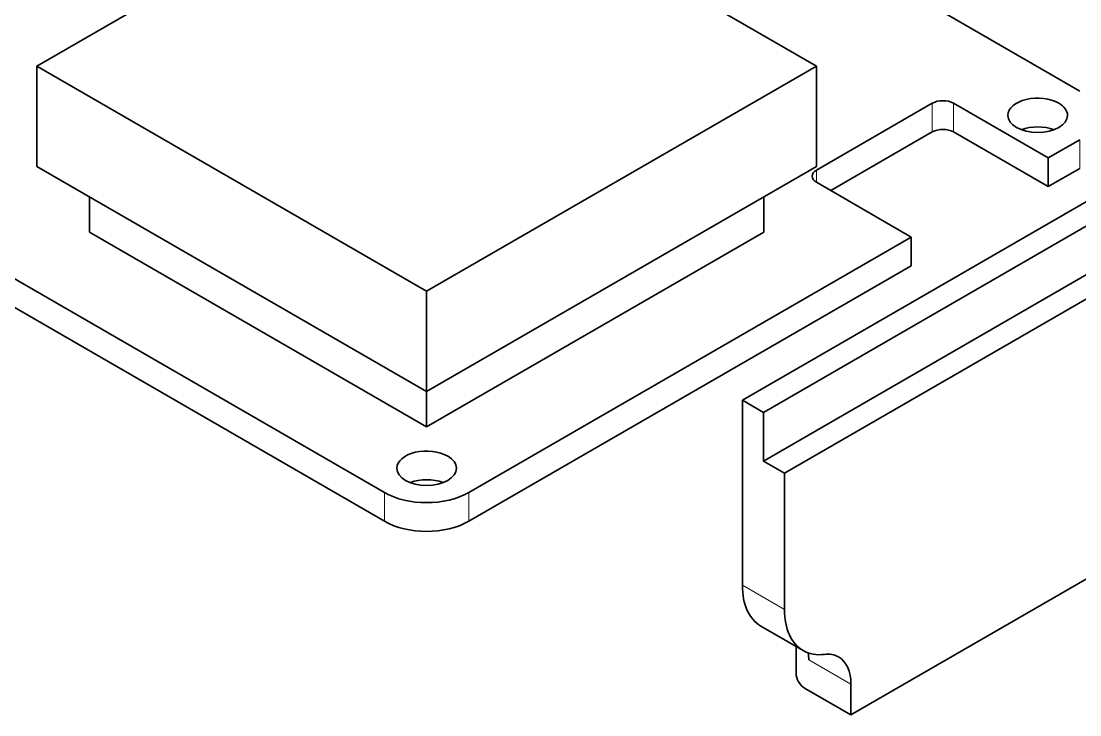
# Model space of a CAD drawing. Extents: x 468 to 804, y 295 to 621.
# Drawn here: x 719.41 to 754.93, y 518.09 to 541.36 of the extents above; entities that cross this region are included whole.
import ezdxf

# ---------------------------------------------------------------- set-up
doc = ezdxf.new("R2010")
doc.units = 0

msp = doc.modelspace()

# ---------------------------------------------------------------- linework, layer by layer
at = {"color": 7, "lineweight": 35}
for p, q in [((734.426, 550.86), (754.932, 539.021)), ((731.597, 525.549), (711.091, 537.388)), ((731.597, 524.585), (711.091, 536.424))]:
    msp.add_line(p, q, dxfattribs=at)
at = {"color": 7, "lineweight": 35, "ltscale": 0.377629}
for p, q in [((719.93, 539.854), (733.011, 547.406)), ((746.093, 539.854), (733.011, 547.406)), ((719.93, 536.49), (733.011, 528.937)), ((746.093, 536.49), (733.011, 528.937))]:
    msp.add_line(p, q, dxfattribs=at)
at = {"color": 7, "lineweight": 35, "ltscale": 0.37763}
for p in [(719.93, 539.854), (746.093, 539.854)]:
    msp.add_line(p, (733.011, 532.301), dxfattribs=at)
at = {"color": 7, "lineweight": 35, "ltscale": 0.0841}
for p, q in [((719.93, 536.49), (719.93, 539.854)), ((746.093, 536.49), (746.093, 539.854))]:
    msp.add_line(p, q, dxfattribs=at)
at = {"color": 7, "lineweight": 35, "ltscale": 0.112268}
msp.add_line((746.093, 536.367), (749.982, 538.613), dxfattribs=at)
at = {"color": 7, "lineweight": 13, "ltscale": 0.024088}
for p, q in [((749.982, 538.613), (749.982, 537.649)), ((750.689, 538.613), (750.689, 537.649)), ((754.932, 536.424), (754.932, 537.388))]:
    msp.add_line(p, q, dxfattribs=at)
at = {"color": 7, "lineweight": 35, "ltscale": 0.091856}
msp.add_line((753.871, 536.775), (750.689, 538.613), dxfattribs=at)
at = {"color": 7, "lineweight": 35, "ltscale": 0.45928}
msp.add_line((759.518, 537.831), (743.608, 528.645), dxfattribs=at)
at = {"color": 7, "lineweight": 35, "ltscale": 0.098387}
msp.add_line((746.574, 535.681), (749.982, 537.649), dxfattribs=at)
at = {"color": 7, "lineweight": 35, "ltscale": 0.091855}
for p, q in [((753.871, 535.812), (750.689, 537.649)), ((746.093, 535.959), (749.275, 534.122))]:
    msp.add_line(p, q, dxfattribs=at)
at = {"color": 7, "lineweight": 35, "ltscale": 0.459278}
for p, q in [((760.225, 537.422), (744.315, 528.237)), ((760.225, 535.789), (744.315, 526.604))]:
    msp.add_line(p, q, dxfattribs=at)
at = {"color": 7, "lineweight": 35, "ltscale": 0.030619}
for p, q in [((754.932, 537.388), (753.871, 536.775)), ((754.932, 536.424), (753.871, 535.812))]:
    msp.add_line(p, q, dxfattribs=at)
at = {"color": 7, "lineweight": 35, "ltscale": 0.024086}
msp.add_line((753.871, 536.775), (753.871, 535.812), dxfattribs=at)
at = {"color": 7, "lineweight": 13, "ltscale": 0.010207}
msp.add_line((746.093, 536.367), (746.093, 535.959), dxfattribs=at)
at = {"color": 7, "lineweight": 35, "ltscale": 0.029597}
for p, q in [((721.698, 534.285), (721.698, 535.469)), ((744.325, 534.285), (744.325, 535.469))]:
    msp.add_line(p, q, dxfattribs=at)
at = {"color": 7, "lineweight": 35, "ltscale": 0.459279}
msp.add_line((760.932, 535.381), (745.022, 526.196), dxfattribs=at)
at = {"color": 7, "lineweight": 35, "ltscale": 0.326599}
for p in [(721.698, 534.285), (744.325, 534.285)]:
    msp.add_line(p, (733.011, 527.753), dxfattribs=at)
at = {"color": 7, "lineweight": 35, "ltscale": 0.428661}
msp.add_line((749.275, 534.122), (734.426, 525.549), dxfattribs=at)
at = {"color": 7, "lineweight": 35, "ltscale": 0.024088}
msp.add_line((749.275, 534.122), (749.275, 533.158), dxfattribs=at)
at = {"color": 7, "lineweight": 35, "ltscale": 0.42866}
msp.add_line((749.275, 533.158), (734.426, 524.585), dxfattribs=at)
at = {"color": 7, "lineweight": 35, "ltscale": 0.084099}
msp.add_line((733.011, 528.937), (733.011, 532.301), dxfattribs=at)
at = {"color": 7, "lineweight": 35, "ltscale": 0.029599}
msp.add_line((733.011, 527.753), (733.011, 528.937), dxfattribs=at)
at = {"color": 7, "lineweight": 35, "ltscale": 0.020414}
msp.add_line((744.315, 528.237), (743.608, 528.645), dxfattribs=at)
at = {"color": 7, "lineweight": 35, "ltscale": 0.155135}
msp.add_line((743.608, 528.645), (743.608, 522.44), dxfattribs=at)
at = {"color": 7, "lineweight": 35, "ltscale": 0.040825}
for p, q in [((744.315, 526.604), (744.315, 528.237)), ((744.229, 521.066), (745.644, 520.25))]:
    msp.add_line(p, q, dxfattribs=at)
at = {"color": 7, "lineweight": 35, "ltscale": 0.020412}
for p, q in [((745.022, 526.196), (744.315, 526.604)), ((745.411, 520.296), (745.411, 519.48))]:
    msp.add_line(p, q, dxfattribs=at)
at = {"color": 7, "lineweight": 35, "ltscale": 0.11431}
msp.add_line((745.022, 526.196), (745.022, 521.623), dxfattribs=at)
at = {"color": 7, "lineweight": 13, "ltscale": 0.024086}
for p, q in [((731.597, 524.585), (731.597, 525.549)), ((734.426, 524.585), (734.426, 525.549))]:
    msp.add_line(p, q, dxfattribs=at)
at = {"color": 7, "lineweight": 35, "ltscale": 0.262265}
msp.add_line((747.25, 518.092), (756.335, 523.337), dxfattribs=at)
at = {"color": 7, "lineweight": 13, "ltscale": 0.040825}
msp.add_line((743.608, 522.44), (745.022, 521.623), dxfattribs=at)
at = {"color": 7, "lineweight": 13, "ltscale": 0.040824}
msp.add_line((747.25, 519.116), (745.835, 519.933), dxfattribs=at)
at = {"color": 7, "lineweight": 35, "ltscale": 0.025615}
msp.add_line((747.25, 518.092), (747.25, 519.116), dxfattribs=at)
at = {"color": 7, "lineweight": 35, "ltscale": 0.044907}
msp.add_line((745.694, 518.99), (747.25, 518.092), dxfattribs=at)
at = {"color": 7, "lineweight": 35}
for centre, major_axis, start_param, end_param in [((750.336, 538.408), (0.5, 0), 0.785398, 2.356194), ((753.518, 538.204), (1, 0), 0.785398, 3.141593), ((753.518, 538.204), (1, 0), 0, 0.785398), ((753.518, 538.204), (1, 0), 3.141593, 6.283185), ((750.336, 537.445), (0.5, 0), 0.785398, 2.356194), ((753.518, 537.241), (1, 0), 0.986872, 2.154722), ((746.447, 536.163), (0.5, 0), 2.356194, 3.141593), ((746.447, 536.163), (0.5, 0), 3.141593, 3.926991), ((733.011, 526.365), (1, 0), 0.785398, 3.141593), ((733.011, 526.365), (1, 0), 0, 0.785398), ((733.011, 526.365), (1, 0), 3.141593, 6.283185), ((733.011, 525.402), (1, 0), 0.986872, 2.154722), ((733.011, 526.365), (2, 0), 3.926991, 5.497787), ((733.011, 525.402), (2, 0), 3.926991, 5.497787), ((745.729, 523.664), (1.5, 2.598), 2.356194, 3.141593), ((747.144, 522.848), (1.5, 2.598), 2.356194, 3.141593), ((745.694, 520.133), (-0.2, 0.346), 0.51103, 0.785398), ((747.144, 522.848), (1.5, 2.598), 3.141593, 3.547982), ((744.421, 519.116), (1, 1.732), 5.497787, 5.649147), ((745.835, 518.3), (1, 1.732), 0.000001, 0.406389), ((745.835, 518.3), (1, 1.732), 5.497787, 6.283186), ((745.694, 519.317), (-0.2, 0.346), 0.785398, 2.356194)]:
    msp.add_ellipse(centre, major_axis=major_axis, ratio=0.57735, start_param=start_param, end_param=end_param, dxfattribs=at)

doc.saveas('drawing.dxf')
